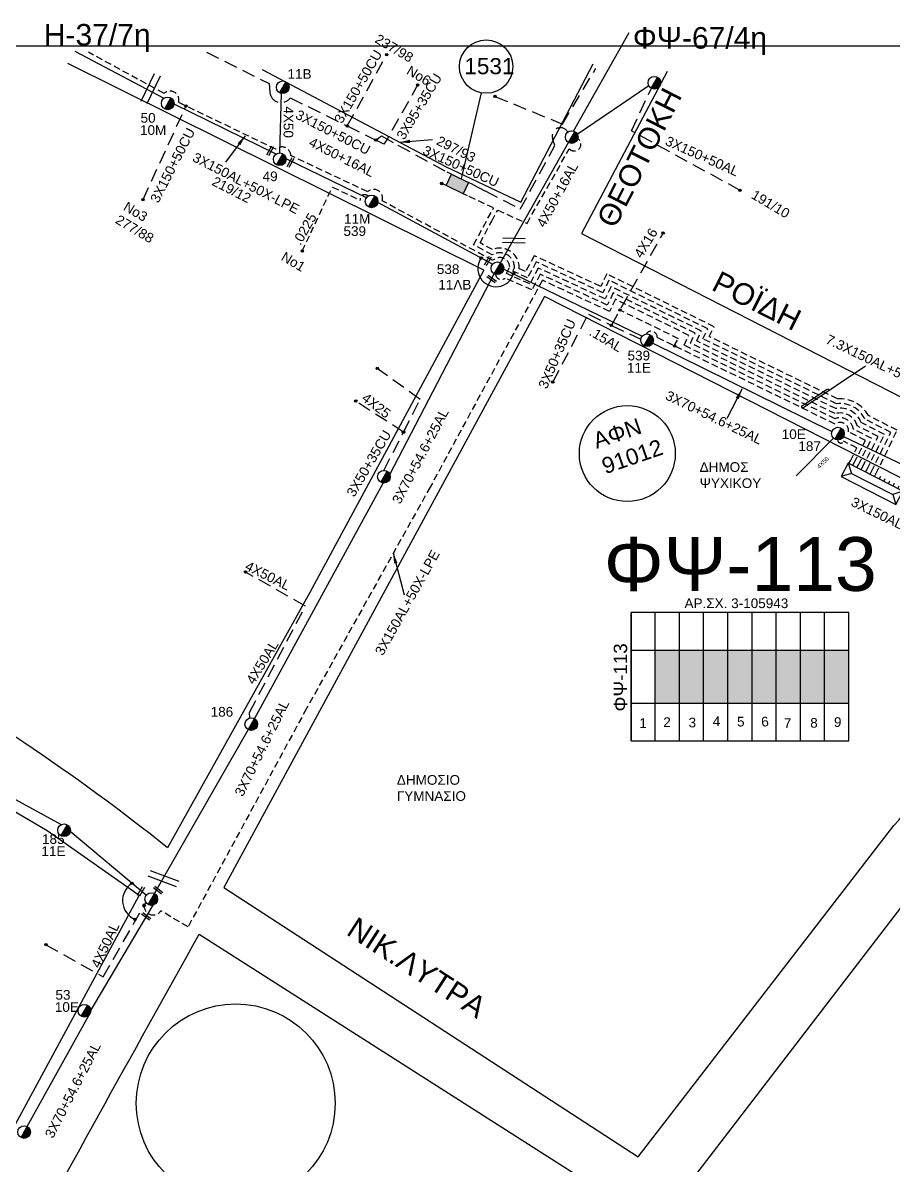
# Model space of a CAD drawing. Header units: millimetres. Extents: x 8791 to 11104, y 1833 to 2902.
# Drawn here: x 10486.3 to 10651.5, y 2670.2 to 2887.1 of the extents above; entities that cross this region are included whole.
import ezdxf
from ezdxf.enums import TextEntityAlignment as Align

# ---------------------------------------------------------------- set-up
doc = ezdxf.new("R2010")
doc.units = ezdxf.units.MM
doc.linetypes.add('DASHED', pattern=[19.05, 12.7, -6.35])
for name, color, linetype in [('Link Box 4 Διευθύνσεων', 7, 'Continuous'), ('Άγνωστα', 7, 'Continuous'), ('Ασφαλειοκιβώτια Χ.Τ 9 αναχωρήσεων', 7, 'Continuous'), ('Γέφυρες Εναερίου Δικτύου', 7, 'Continuous'), ('Γυμνά εναέρια ΧΤ (3Φ)   3x50+35CU', 7, 'Continuous'), ('Γυμνά εναέρια ΧΤ (3Φ)   4x50AL', 7, 'Continuous'), ('Γυμνά εναέρια ΧΤ και ΦΟΠ (3Φ)   4x50+16AL', 7, 'Continuous'), ('Εναέρια παροχή ΧΤ 4x16', 7, 'SYN_LINE'), ('Εναέρια παροχή ΧΤ 4x25', 7, 'SYN_LINE'), ('Επιγραφές - Σχήματα', 7, 'Continuous'), ('Καλώδια ΧΤ   3x150+50AL', 7, 'DASHED'), ('Καλώδια ΧΤ   3x150+50CU', 7, 'DASHED'), ('Καλώδια ΧΤ   3x150AL+50XLPE', 7, 'DASHED'), ('Καλώδια ΧΤ   3x95+35CU', 7, 'DASHED'), ('Μηχανική τομή', 7, 'Continuous'), ('Στύλος ΦΜ', 7, 'Continuous'), ('Στύλος ΦΜ @ 1', 7, 'Continuous'), ('Συνδέσεις', 7, 'Continuous'), ('Συνεστραμμένα ΧΤ   3x70+54.6+25AL', 7, 'SYN_LINE'), ('Τομή', 7, 'Continuous'), ('Υποσταθμός πόλεως', 7, 'Continuous'), ('Υπόβαθρο ΔΕΗ', 7, 'Continuous'), ('Υπόγεια Καλώδια Δικτύου ΧΤ   150AL', 7, 'DASHED'), ('Υπόγεια καλώδια Παροχών ΧΤ   .0225', 7, 'DASHED')]:
    doc.layers.add(name, color=color, linetype=linetype)
doc.styles.add('ar', font='ARIAL.TTF')
doc.styles.get("Standard").update_dxf_attribs({"font": 'ARIAL.TTF'})
doc.linetypes.add('SYN_LINE', pattern='A,0.5,-0.0001,["/\\/\\/\\/",Standard,S=0.1,R=0,X=0,Y=-0.05],-0.25', length=0.7501)
doc.dimstyles.new('ISO-25', dxfattribs={"dimtxt": 2.5, "dimasz": 2.5, "dimexe": 1.25, "dimexo": 0.625, "dimtad": 1, "dimtxsty": 'Standard', "dimcen": 2.5, "dimadec": 0, "dimazin": 0, "dimtfac": 1, "dimtmove": 0, "dimatfit": 3, "dimfxl": 1, "dimarcsym": 0})

# ---------------------------------------------------------------- blocks, each defined once
blk = doc.blocks.new('ΥΠΑΡΧΩΝ ΤΣΙΜΕΝΤΕΝΙΟΣ ΣΤΥΛΟΣ')
at = {"layer": 'Στύλος ΦΜ'}
blk.add_hatch(color=256, dxfattribs=at).paths.add_polyline_path([(-1.29, -2.28, 0.574793), (2.62, 0, 0.268822), (1.3, 2.27)])
blk.add_line((-1.29, -2.28), (1.3, 2.27), dxfattribs=at)
blk.add_circle((0, 0), 2.62, dxfattribs=at)
at = {"layer": 'Στύλος ΦΜ', "flags": 4}
for tag, p in [('ΑΡΙΘΜΟΣ', (-4.68, 8.05)), ('ΤΥΠΟΣ', (-4.91, 3.03))]:
    blk.add_attdef(tag, p, '', height=4, dxfattribs=at)
blk = doc.blocks.new('ΤΟΜΗ')
at = {"layer": 'Τομή', "ltscale": 40}
for p, q in [((-5.68, 0), (5.68, 0)), ((5.68, -2.33), (-5.68, -2.33))]:
    blk.add_line(p, q, dxfattribs=at)
blk = doc.blocks.new('ΜΗΧΑΝΙΚΗ ΤΟΜΗ')
at = {"layer": 'Μηχανική τομή', "ltscale": 40}
for p, q in [((-1.89, 0.78), (1.89, 0.78)), ((1.89, 0), (-1.89, 0))]:
    blk.add_line(p, q, dxfattribs=at)
blk = doc.blocks.new('_ΣΥΝΔΕΣΗ')
at = {"layer": 'Συνδέσεις', "linetype": 'SYN_LINE', "ltscale": 40}
blk.add_hatch(color=256, dxfattribs=at).paths.add_polyline_path([(0.5, -0.01, 1), (-0.5, -0.01, 1)])
at = {"layer": 'Συνδέσεις'}
blk.add_circle((0, -0.01), 0.5, dxfattribs=at)
blk = doc.blocks.new('ΥΠΟΣΤΑΘΜΟΣ ΠΟΛΕΩΣ 13 ΑΝΑΧΩΡΗΣΕΩΝ')
at = {"layer": 'Υποσταθμός πόλεως', "ltscale": 40}
for p, q in [((-11.12, -2.82), (-11.12, -4)), ((-9.53, -2.82), (-9.53, -4)), ((-7.77, -2.82), (-7.77, -4)), ((-5.99, -2.82), (-5.99, -4)), ((-4.14, -2.82), (-4.14, -4)), ((-2.3, -2.82), (-2.3, -4)), ((-0.43, -2.82), (-0.43, -4)), ((1.54, -2.82), (1.54, -4)), ((3.43, -2.82), (3.43, -4)), ((5.39, -2.82), (5.39, -4)), ((7.32, -2.82), (7.32, -4)), ((9.32, -2.82), (9.32, -4)), ((11.11, -2.82), (11.11, -4))]:
    blk.add_line(p, q, dxfattribs=at)
blk.add_lwpolyline([(-11.43, 2.82), (11.43, 2.82), (11.43, -2.82), (-11.43, -2.82)], close=True, dxfattribs=at)
for points in [[(-8.62, 0), (-11.43, 2.82)], [(-11.43, -2.82), (-8.62, 0)], [(-8.62, 0), (8.62, 0)], [(8.62, 0), (11.43, 2.82)], [(11.43, -2.82), (8.62, 0)]]:
    blk.add_lwpolyline(points, dxfattribs=at)
at = {"layer": 'Υποσταθμός πόλεως', "linetype": 'SYN_LINE', "ltscale": 40, "flags": 1}
for tag, p in [('ΜΕΤΑΣΧΗΜΑΤΙΣΜΟΣ', (12.22, 1.68)), ('ΙΣΧΥΣ', (12.2, -1.11)), ('ΑΡΙΘΜΟΣ', (12.32, -3.83))]:
    blk.add_attdef(tag, p, '', height=1.8, dxfattribs=at)
blk = doc.blocks.new('LINK BOX 4 ΑΝΑΧΩΡΗΣΕΩΝ')
at = {"layer": 'Link Box 4 Διευθύνσεων', "ltscale": 40}
blk.add_hatch(color=256, dxfattribs=at).paths.add_polyline_path([(-3.54, 0), (-3.54, -4.67), (3.54, -4.67), (3.54, 0)])
for p, q in [((-3.54, 0), (-5.33, 0)), ((5.33, 0), (3.54, 0)), ((-3.54, -4.67), (-5.33, -4.67)), ((5.33, -4.67), (3.54, -4.67))]:
    blk.add_line(p, q, dxfattribs=at)
blk.add_lwpolyline([(-3.54, -4.67), (-3.54, 0), (3.54, 0), (3.54, -4.67)], close=True, dxfattribs=at)
blk = doc.blocks.new('ΑΣΦΑΛΕΙΟΚΙΒΩΤΙΟ ΥΠΟΣΤΑΘΜΟΥ 9 ΑΝΑΧΩΡΗΣΕΩΝ')
at = {"layer": 'Ασφαλειοκιβώτια Χ.Τ 9 αναχωρήσεων', "ltscale": 40}
for p, q in [((-23.8, 40.36), (24.02, 40.36)), ((-9.72, 40.36), (-9.72, -40.64)), ((9.94, 40.36), (9.94, -40.64)), ((-23.8, 31.36), (24.02, 31.36)), ((-23.8, 22.36), (24.02, 22.36)), ((-23.8, 13.36), (24.02, 13.36)), ((-23.8, 4.36), (24.02, 4.36)), ((-23.8, -4.64), (24.02, -4.64)), ((-23.8, -13.64), (24.02, -13.64)), ((-23.8, -22.64), (24.02, -22.64)), ((-23.8, -31.64), (24.02, -31.64))]:
    blk.add_line(p, q, dxfattribs=at)
at = {"layer": 'Ασφαλειοκιβώτια Χ.Τ 9 αναχωρήσεων'}
blk.add_lwpolyline([(-23.8, -40.64), (24.02, -40.64), (24.02, 40.36), (-23.8, 40.36)], close=True, dxfattribs=at)
for s, rotation, p in [('1', 270, (-18.96, 37.31)), ('2', 270, (-18.6, 28.38)), ('3', 270, (-18.74, 18.97)), ('4', 270, (-18.26, 9.95)), ('5', 270, (-18.42, 0.93)), ('6', 274.9707, (-18.52, -8.21)), ('7', 270, (-19, -16.47)), ('8', 270, (-18.86, -26.29)), ('9', 266.863, (-18.5, -35))]:
    blk.add_text(s, height=3.6, rotation=rotation, dxfattribs=at).set_placement(p)
at = {"layer": 'Ασφαλειοκιβώτια Χ.Τ 9 αναχωρήσεων', "ltscale": 40}
for tag, height, p in [('ΟΝΟΜΑ', 5, (-0.16, 44.31)), ('ΚΕΙΜΕΝΟ 1', 2, (17.06, 35.59)), ('ΚΕΙΜΕΝΟ 2', 2, (17.06, 26.88)), ('ΚΕΙΜΕΝΟ 3', 2, (17.06, 17.69)), ('ΚΕΙΜΕΝΟ 4', 2, (17.06, 8.71)), ('ΚΕΙΜΕΝΟ 5', 2, (17.06, -0.13)), ('ΚΕΙΜΕΝΟ 6', 2, (17.06, -9.05)), ('ΚΕΙΜΕΝΟ 7', 2, (17.06, -18.13)), ('ΚΕΙΜΕΝΟ 8', 2, (17.06, -26.85)), ('ΚΕΙΜΕΝΟ 9', 2, (17.06, -35.99)), ('ΣΧ', 2, (-0.1, -42.64))]:
    blk.add_attdef(tag, text='', height=height, dxfattribs=at).set_placement(p, align=Align.MIDDLE_CENTER)

msp = doc.modelspace()

# ---------------------------------------------------------------- hatches: boundary and pattern name
at = {"layer": 'Επιγραφές - Σχήματα', "linetype": 'Continuous', "ltscale": 0.1}
h = msp.add_hatch(color=30, dxfattribs=at)
h.dxf.hatch_style = 1
h.paths.add_polyline_path([(10615.56, 2757.94), (10615.56, 2767.98), (10610.97, 2767.98), (10610.97, 2757.94)])
h = msp.add_hatch(color=27, dxfattribs=at)
h.dxf.hatch_style = 1
h.paths.add_polyline_path([(10620.16, 2757.94), (10620.16, 2767.98), (10615.56, 2767.98), (10615.56, 2757.94)])
h = msp.add_hatch(color=62, dxfattribs=at)
h.dxf.hatch_style = 1
h.paths.add_polyline_path([(10624.75, 2757.94), (10624.75, 2767.98), (10620.16, 2767.98), (10620.16, 2757.94)])
h = msp.add_hatch(color=2, dxfattribs=at)
h.dxf.hatch_style = 1
h.paths.add_polyline_path([(10629.35, 2757.94), (10629.35, 2767.98), (10624.75, 2767.98), (10624.75, 2757.94)])
h = msp.add_hatch(color=202, dxfattribs=at)
h.dxf.hatch_style = 1
h.paths.add_polyline_path([(10633.94, 2757.94), (10633.94, 2767.98), (10629.35, 2767.98), (10629.35, 2757.94)])
h = msp.add_hatch(color=85, dxfattribs=at)
h.dxf.hatch_style = 1
h.paths.add_polyline_path([(10638.53, 2757.94), (10638.53, 2767.98), (10633.94, 2767.98), (10633.94, 2757.94)])
at = {"layer": 'Καλώδια ΧΤ   3x150AL+50XLPE', "linetype": 'Continuous', "ltscale": 0.1}
h = msp.add_hatch(color=151, dxfattribs=at)
h.dxf.hatch_style = 1
h.paths.add_polyline_path([(10610.97, 2757.94), (10610.97, 2767.98), (10606.37, 2767.98), (10606.37, 2757.94)])
h = msp.add_hatch(color=1, dxfattribs=at)
h.dxf.hatch_style = 1
h.paths.add_polyline_path([(10643.13, 2757.94), (10643.13, 2767.98), (10638.53, 2767.98), (10638.53, 2757.94)])

# ---------------------------------------------------------------- linework, layer by layer
at = {"layer": 'Άγνωστα'}
msp.add_circle((10601.07, 2805.33), 9.11, dxfattribs=at)
at = {"layer": 'Γέφυρες Εναερίου Δικτύου', "color": 2, "linetype": 'DASHED', "ltscale": 0.2}
msp.add_lwpolyline([(10575.94, 2873.17), (10588.75, 2867.91), (10595.11, 2878.52)], dxfattribs=at)
at = {"layer": 'Γέφυρες Εναερίου Δικτύου', "color": 30, "linetype": 'SYN_LINE', "ltscale": 20}
msp.add_lwpolyline([(10591.56, 2866.01), (10605.14, 2875.24)], dxfattribs=at)
at = {"layer": 'Γυμνά εναέρια ΧΤ (3Φ)   3x50+35CU', "color": 85, "linetype": 'DASHED', "ltscale": 0.2}
msp.add_lwpolyline([(10586.93, 2818.9), (10593.67, 2831.81)], dxfattribs=at)
at = {"layer": 'Γυμνά εναέρια ΧΤ (3Φ)   3x50+35CU', "color": 2, "linetype": 'DASHED', "ltscale": 0.2}
msp.add_lwpolyline([(10554.82, 2802.13), (10558.58, 2809.37), (10561.72, 2815.62), (10553.58, 2821.49)], dxfattribs=at)
at = {"layer": 'Γυμνά εναέρια ΧΤ (3Φ)   4x50AL', "color": 85}
msp.add_lwpolyline([(10535.09, 2862.42), (10535.39, 2873.71)], dxfattribs=at)
at = {"layer": 'Γυμνά εναέρια ΧΤ (3Φ)   4x50AL', "color": 2, "linetype": 'DASHED', "ltscale": 0.2}
msp.add_lwpolyline([(10529.38, 2755.11), (10529.34, 2756.18), (10539.93, 2776.37), (10528.57, 2782.82)], dxfattribs=at)
at = {"layer": 'Γυμνά εναέρια ΧΤ (3Φ)   4x50AL', "color": 202, "linetype": 'DASHED', "ltscale": 0.2}
msp.add_lwpolyline([(10490.67, 2712.04), (10501.55, 2705.96), (10509.65, 2720.1)], dxfattribs=at)
at = {"layer": 'Γυμνά εναέρια ΧΤ και ΦΟΠ (3Φ)   4x50+16AL', "color": 6}
msp.add_line((10513.09, 2872.79), (10496.19, 2881.71), dxfattribs=at)
at = {"layer": 'Γυμνά εναέρια ΧΤ και ΦΟΠ (3Φ)   4x50+16AL', "color": 85}
for p, q in [((10534.38, 2862.21), (10515, 2871.67)), ((10551.55, 2853.92), (10536.26, 2861.31)), ((10575.47, 2841.3), (10553.71, 2853.03))]:
    msp.add_line(p, q, dxfattribs=at)
at = {"layer": 'Γυμνά εναέρια ΧΤ και ΦΟΠ (3Φ)   4x50+16AL', "color": 27}
for points in [[(10590.83, 2866.59), (10601.39, 2885.28)], [(10576.99, 2841.57), (10589.91, 2864.39)]]:
    msp.add_lwpolyline(points, dxfattribs=at)
at = {"layer": 'Εναέρια παροχή ΧΤ 4x16', "color": 85, "linetype": 'DASHED', "ltscale": 0.2}
msp.add_lwpolyline([(10598.04, 2829.67), (10607.87, 2847.21)], dxfattribs=at)
at = {"layer": 'Εναέρια παροχή ΧΤ 4x25', "color": 2, "linetype": 'DASHED', "ltscale": 0.2}
msp.add_lwpolyline([(10558.58, 2809.37), (10549.51, 2815.29)], dxfattribs=at)
at = {"layer": 'Επιγραφές - Σχήματα', "color": 0, "linetype": 'Continuous', "ltscale": 0.1}
msp.add_line((10573.3, 2873.84), (10569.49, 2857.52), dxfattribs=at)
at = {"layer": 'Επιγραφές - Σχήματα'}
msp.add_lwpolyline([(8808.32, 2882.76), (10848.36, 2882.76), (10848.36, 2881.87)], dxfattribs=at)
at = {"layer": 'Επιγραφές - Σχήματα', "ltscale": 40}
msp.add_lwpolyline([(10646.29, 2821.94), (10634.99, 2814.34), (10634.57, 2814.06), (10634.5, 2814.02), (10634.44, 2814.02), (10634.36, 2814.02), (10634.3, 2814.03), (10634.26, 2814.05), (10634.2, 2814.09), (10634.18, 2814.17), (10634.19, 2814.3), (10634.24, 2814.38), (10634.33, 2814.46), (10634.74, 2814.72), (10639.03, 2817.54), (10639.08, 2817.56), (10639.14, 2817.56), (10639.19, 2817.55), (10639.24, 2817.53), (10639.28, 2817.49), (10639.29, 2817.43), (10639.3, 2817.36), (10639.29, 2817.28), (10639.25, 2817.21)], dxfattribs=at)
at = {"layer": 'Επιγραφές - Σχήματα', "color": 0, "linetype": 'Continuous', "ltscale": 0.1}
msp.add_arc((10576.13, 2840.47), 3.46, 144.7531, 343.7607, dxfattribs=at)
at = {"layer": 'Επιγραφές - Σχήματα', "ltscale": 20}
msp.add_arc((10509.1, 2720.44), 3.88, 122.2012, 246.6746, dxfattribs=at)
at = {"layer": 'Καλώδια ΧΤ   3x150+50AL', "color": 30, "ltscale": 0.2}
msp.add_lwpolyline([(10622.49, 2855.32), (10601.85, 2866.6), (10605.63, 2874.71)], dxfattribs=at)
at = {"layer": 'Καλώδια ΧΤ   3x150+50CU', "color": 27, "ltscale": 0.2}
msp.add_lwpolyline([(10521.17, 2881.59), (10533.08, 2875.58), (10533.19, 2873.97, 0.704041), (10537.06, 2872.9), (10547.9, 2867.55), (10553.31, 2864.87), (10554.37, 2865.66), (10557.52, 2863.89), (10557.52, 2863.89), (10566.84, 2858.77), (10566.84, 2858.77)], format="xyb", dxfattribs=at)
for points in [[(10547.9, 2867.55), (10555.38, 2881.1)], [(10561.37, 2875.54), (10555.46, 2865.05), (10554.86, 2864.11), (10553.31, 2864.86)]]:
    msp.add_lwpolyline(points, dxfattribs=at)
at = {"layer": 'Καλώδια ΧΤ   3x150+50CU', "color": 62, "ltscale": 0.2}
msp.add_lwpolyline([(10509.1, 2853.57), (10517.26, 2871.33)], dxfattribs=at)
at = {"layer": 'Καλώδια ΧΤ   3x150+50CU', "color": 2, "ltscale": 0.2}
msp.add_lwpolyline([(10571.76, 2856.44), (10571.76, 2856.44), (10574.1, 2855.21), (10580.75, 2851.76), (10587.32, 2863.83), (10586.89, 2865.19, -0.917842), (10589.76, 2866.38)], format="xyb", dxfattribs=at)
at = {"layer": 'Καλώδια ΧΤ   3x150AL+50XLPE', "color": 62, "ltscale": 0.1}
msp.add_lwpolyline([(10646.59, 2802.35), (10649.91, 2808.97), (10645.47, 2811.24, 0.361019), (10640.68, 2813.86), (10614.24, 2826.72), (10615.15, 2828.6), (10598, 2837.03), (10596.85, 2834.7), (10584.17, 2840.57), (10582.54, 2837.56), (10579.12, 2839.09), (10578.14, 2839.53), (10578.73, 2840.82, 0.6377), (10575.51, 2842), (10554.53, 2853.32, 0.766352), (10551.77, 2855.05), (10537.17, 2861.91, 0.647714), (10534.34, 2863.12), (10515.85, 2872, 0.766352), (10513.1, 2873.73), (10498.75, 2881.54)], format="xyb", dxfattribs=at)
at = {"layer": 'Καλώδια ΧΤ   3x150AL+50XLPE', "color": 30, "ltscale": 0.1}
msp.add_lwpolyline([(10648.29, 2801.5), (10652.31, 2809.76), (10646.84, 2812.56, 0.298203), (10640.97, 2815.71), (10616.64, 2827.55), (10617.55, 2829.42), (10597.18, 2839.44), (10596.02, 2837.07), (10583.39, 2842.91), (10581.75, 2839.88), (10580.53, 2840.43, 0.553257), (10575.45, 2844.08), (10573.1, 2845.34), (10575.33, 2849.48), (10576.45, 2851.54), (10579.96, 2849.98), (10582.02, 2849.05), (10590.05, 2863.2, 1.118345), (10591.68, 2865.18)], format="xyb", dxfattribs=at)
at = {"layer": 'Καλώδια ΧΤ   3x150AL+50XLPE', "color": 27, "ltscale": 0.1}
msp.add_lwpolyline([(10647.43, 2801.92), (10651.11, 2809.36), (10646.17, 2811.89, 0.32508), (10640.81, 2814.79), (10615.44, 2827.14), (10616.35, 2829.01), (10597.59, 2838.24), (10596.44, 2835.88), (10583.78, 2841.74), (10582.14, 2838.72), (10579.48, 2839.91), (10579.34, 2839.98), (10579.64, 2840.63, 0.583275), (10575.43, 2843.07), (10571.89, 2844.98), (10575.66, 2851.97), (10570.74, 2854.29)], format="xyb", dxfattribs=at)
at = {"layer": 'Καλώδια ΧΤ   3x150AL+50XLPE', "color": 202, "ltscale": 0.1}
msp.add_lwpolyline([(10644.94, 2803.19), (10647.49, 2808.19), (10643.96, 2810, 0.49594), (10640.52, 2811.94), (10611.84, 2825.89), (10612.75, 2827.78), (10598.82, 2834.63), (10597.69, 2832.33), (10584.94, 2838.23), (10563.63, 2798.96), (10540.14, 2756.89), (10517.65, 2715.43), (10512.48, 2718.5, -0.778743), (10509.32, 2719.55)], format="xyb", dxfattribs=at)
at = {"layer": 'Καλώδια ΧΤ   3x150AL+50XLPE', "color": 2, "ltscale": 0.1}
msp.add_lwpolyline([(10645.75, 2802.78), (10648.7, 2808.58), (10644.74, 2810.6, 0.412605), (10640.57, 2812.91), (10613.04, 2826.31), (10613.95, 2828.19), (10598.41, 2835.83), (10597.27, 2833.52), (10584.55, 2839.4), (10582.93, 2836.4), (10577.9, 2838.65, -0.588647), (10576.04, 2839.38)], format="xyb", dxfattribs=at)
at = {"layer": 'Καλώδια ΧΤ   3x150AL+50XLPE', "color": 85, "ltscale": 0.1}
msp.add_lwpolyline([(10609.98, 2825.79), (10610.77, 2827.15), (10599.67, 2832.57)], dxfattribs=at)
msp.add_lwpolyline([(10644.14, 2803.6), (10646.28, 2807.8), (10643.07, 2809.44, 0.667266), (10640.55, 2810.92), (10606.75, 2827.37, 0.768408), (10604.64, 2828.05)], format="xyb", dxfattribs=at)
at = {"layer": 'Καλώδια ΧΤ   3x150AL+50XLPE', "color": 1, "ltscale": 0.1}
msp.add_lwpolyline([(10643.42, 2803.97), (10644.65, 2806.39), (10642.15, 2807.66, -0.814852), (10641.02, 2807.92)], format="xyb", dxfattribs=at)
at = {"layer": 'Καλώδια ΧΤ   3x150AL+50XLPE', "color": 0, "linetype": 'Continuous', "ltscale": 0.1}
msp.add_circle((10574.26, 2878.82), 5.07, dxfattribs=at)
at = {"layer": 'Συνδέσεις'}
msp.add_circle((10526.71, 2681.93), 18.88, dxfattribs=at)
at = {"layer": 'Συνεστραμμένα ΧΤ   3x70+54.6+25AL', "color": 1, "ltscale": 10}
msp.add_line((10640.21, 2808.26), (10633.15, 2801.13), dxfattribs=at)
at = {"layer": 'Συνεστραμμένα ΧΤ   3x70+54.6+25AL', "color": 85, "ltscale": 20}
for points in [[(10577.59, 2840.36), (10603.88, 2827.6)], [(10642.14, 2808.59), (10666.14, 2797.17)]]:
    msp.add_lwpolyline(points, dxfattribs=at)
at = {"layer": 'Συνεστραμμένα ΧΤ   3x70+54.6+25AL', "color": 2, "ltscale": 20}
for points in [[(10555.97, 2801.35), (10575.8, 2839.48)], [(10530.25, 2754.98), (10554.72, 2799.73)], [(10511.28, 2721.75), (10529.06, 2752.89)]]:
    msp.add_lwpolyline(points, dxfattribs=at)
at = {"layer": 'Συνεστραμμένα ΧΤ   3x70+54.6+25AL', "ltscale": 0.1}
msp.add_lwpolyline([(10605.9, 2826.31), (10639.93, 2809.51)], dxfattribs=at)
at = {"layer": 'Συνεστραμμένα ΧΤ   3x70+54.6+25AL', "color": 202, "ltscale": 20}
for points in [[(10475.33, 2744.81), (10493.57, 2734.86)], [(10495.29, 2733.6), (10509.74, 2721.45)], [(10499.17, 2699.59), (10511.01, 2719.55)], [(10487.13, 2677.5), (10498.79, 2698.64)]]:
    msp.add_lwpolyline(points, dxfattribs=at)
at = {"layer": 'Υπόβαθρο ΔΕΗ'}
for points in [[(10573.83, 2840.16), (10540.77, 2778.95), (10513.76, 2730.47, 0.039966), (10457.73, 2768.17, 0.040025), (10396.72, 2798.18, 0.014452), (10349.94, 2815.06, -0.37256), (10347.14, 2820.28, -0.000286), (10365.1, 2879.45, -2.682202)], [(10608.62, 2877.89), (10592.35, 2847.13), (10666.81, 2809.02, 0.503006), (10675.87, 2815.44), (10671.39, 2877.21)], [(10666.54, 2793.8), (10585.35, 2835.19), (10524.43, 2722.91), (10603.14, 2671.79), (10651.69, 2734.67, 0.108445), (10673.47, 2773.09, 0.369708), (10666.54, 2793.8, 6.010837)], [(10674.3, 2746.87), (10567.36, 2607.57, 0.384387), (10562.9, 2589.26, 0.018473), (10589.98, 2508.49, 0.000209), (10622.17, 2411.07, 0.270455), (10635.05, 2399.03), (10740.38, 2350.63), (10747.48, 2373.39, -0.162013), (10744.35, 2431.05, -0.000036), (10780.51, 2576.42, -0.011845), (10794.88, 2630.46, -0.003458), (10697.49, 2744.04, 0.524841), (10674.3, 2746.87, 0.851705)], [(10519.79, 2714.07), (10597.67, 2664.36), (10554.38, 2606.81, 0.308553), (10550.08, 2593.4), (10577.34, 2510.74), (10611.55, 2405.48), (10561.34, 2391.46, 0.055227), (10523.53, 2479.13, 0.044737), (10482.43, 2537.59, 0.079704), (10444.73, 2576, -0.006283), (10519.79, 2714.07, -1.104591)]]:
    msp.add_lwpolyline(points, format="xyb", dxfattribs=at)
for points in [[(10573.83, 2840.16), (10494.83, 2879.43)], [(10531.73, 2878.26), (10566.65, 2859.78), (10580.87, 2853.07), (10594.58, 2879.32)]]:
    msp.add_lwpolyline(points, dxfattribs=at)
msp.add_lwpolyline([(10508.34, 2721.38), (10490.91, 2733.67), (10474.81, 2743.13), (10449.14, 2700.66), (10404.88, 2626.97), (10400.19, 2618.81), (10413.63, 2603.78), (10432.32, 2588.18), (10437.45, 2590.12), (10480.11, 2669.32)], close=True, dxfattribs=at)
at = {"layer": 'Υπόγεια Καλώδια Δικτύου ΧΤ   150AL', "color": 85, "linetype": 'DASHED', "ltscale": 0.2}
msp.add_lwpolyline([(10593.67, 2831.81), (10598.04, 2829.67), (10603.63, 2827.03)], dxfattribs=at)
at = {"layer": 'Υπόγεια καλώδια Παροχών ΧΤ   .0225', "color": 85, "ltscale": 0.1}
msp.add_lwpolyline([(10539.34, 2843.81), (10545.06, 2855.94), (10550.35, 2853.46, -0.767023), (10551.84, 2854.21)], format="xyb", dxfattribs=at)

# ---------------------------------------------------------------- block references
at = {"layer": 'Link Box 4 Διευθύνσεων', "xscale": 0.5104822389464277, "yscale": 0.5104822389464277, "zscale": 0.5104822389464277, "rotation": 334.7134803163121}
msp.add_blockref('LINK BOX 4 ΑΝΑΧΩΡΗΣΕΩΝ', (10569.3, 2857.61), dxfattribs=at)
at = {"layer": 'Ασφαλειοκιβώτια Χ.Τ 9 αναχωρήσεων', "xscale": 0.5104822389464277, "yscale": 0.5104822389464277, "zscale": 0.5104822389464277, "rotation": 90}
msp.add_blockref('ΑΣΦΑΛΕΙΟΚΙΒΩΤΙΟ ΥΠΟΣΤΑΘΜΟΥ 9 ΑΝΑΧΩΡΗΣΕΩΝ', (10622.38, 2762.9), dxfattribs=at).add_auto_attribs({'ΟΝΟΜΑ': 'ΦΨ-113'})
at = {"layer": 'Μηχανική τομή'}
for p, xscale, yscale, zscale, rotation in [((10533.07, 2862.93), 0.5104822389464992, 0.5104822389464992, 0.5104822389464992, 240.2862752838867), ((10536.94, 2860.71), 0.5104822389464992, 0.5104822389464992, 0.5104822389464992, 240.2862752838867), ((10574.42, 2842), 0.5104822389464992, 0.5104822389464992, 0.5104822389464992, 240.2862752838867), ((10575.43, 2838.63), 0.5104822389463175, 0.5104822389463175, 0.5104822389463175, 144.379257686052), ((10508.55, 2722.29), 0.5104822389464992, 0.5104822389464992, 0.5104822389464992, 240.2862752838867), ((10512.09, 2722.56), 0.5104822389465699, 0.5104822389465699, 0.5104822389465699, 141.9193252697885), ((10509.8, 2717.6), 0.5104822389465699, 0.5104822389465699, 0.5104822389465699, 141.9193252697885)]:
    msp.add_blockref('ΜΗΧΑΝΙΚΗ ΤΟΜΗ', p, dxfattribs=dict(at, xscale=xscale, yscale=yscale, zscale=zscale, rotation=rotation))
at = {"layer": 'Στύλος ΦΜ @ 1', "ltscale": 40}
ref = msp.add_blockref('ΥΠΑΡΧΩΝ ΤΣΙΜΕΝΤΕΝΙΟΣ ΣΤΥΛΟΣ', (10535.64, 2874.89), dxfattribs=dict(at, xscale=0.4594340150515993, yscale=0.4594340150515993, zscale=0.4594340150515993))
ref.add_attrib('ΤΥΠΟΣ', '11B', (10536.54, 2876.5), dxfattribs={"layer": 'Στύλος ΦΜ', "height": 1.838, "flags": 4})
at = {"layer": 'Στύλος ΦΜ @ 1', "ltscale": 40, "xscale": 0.4594340150515993, "yscale": 0.4594340150515993, "zscale": 0.4594340150515993}
for p in [(10606.22, 2875.76), (10590.51, 2865.44), (10554.84, 2800.93), (10510.68, 2720.71)]:
    msp.add_blockref('ΥΠΑΡΧΩΝ ΤΣΙΜΕΝΤΕΝΙΟΣ ΣΤΥΛΟΣ', p, dxfattribs=at)
at = {"layer": 'Στύλος ΦΜ @ 1', "ltscale": 40}
ref = msp.add_blockref('ΥΠΑΡΧΩΝ ΤΣΙΜΕΝΤΕΝΙΟΣ ΣΤΥΛΟΣ', (10513.81, 2871.83), dxfattribs=dict(at, xscale=0.4594340150515993, yscale=0.4594340150515993, zscale=0.4594340150515993))
ref.add_attrib('ΤΥΠΟΣ', '10M', (10508.53, 2865.85), dxfattribs={"layer": 'Στύλος ΦΜ', "height": 1.838, "flags": 4})
ref.add_attrib('ΑΡΙΘΜΟΣ', '50', (10508.64, 2868.16), dxfattribs={"layer": 'Στύλος ΦΜ', "height": 1.838, "flags": 4})
ref = msp.add_blockref('ΥΠΑΡΧΩΝ ΤΣΙΜΕΝΤΕΝΙΟΣ ΣΤΥΛΟΣ', (10535.06, 2861.22), dxfattribs=dict(at, xscale=0.4594340150515993, yscale=0.4594340150515993, zscale=0.4594340150515993))
ref.add_attrib('ΤΥΠΟΣ', '49', (10531.81, 2857.06), dxfattribs={"layer": 'Στύλος ΦΜ', "height": 1.838, "flags": 4})
ref = msp.add_blockref('ΥΠΑΡΧΩΝ ΤΣΙΜΕΝΤΕΝΙΟΣ ΣΤΥΛΟΣ', (10552.52, 2853.22), dxfattribs=dict(at, xscale=0.4594340150515993, yscale=0.4594340150515993, zscale=0.4594340150515993))
ref.add_attrib('ΤΥΠΟΣ', '539', (10547.17, 2846.66), dxfattribs={"layer": 'Στύλος ΦΜ', "height": 1.838, "flags": 4})
ref.add_attrib('ΑΡΙΘΜΟΣ', '11M', (10547.28, 2848.97), dxfattribs={"layer": 'Στύλος ΦΜ', "height": 1.838, "flags": 4})
ref = msp.add_blockref('ΥΠΑΡΧΩΝ ΤΣΙΜΕΝΤΕΝΙΟΣ ΣΤΥΛΟΣ', (10576.39, 2840.53), dxfattribs=dict(at, xscale=0.4594340150515993, yscale=0.4594340150515993, zscale=0.4594340150515993))
ref.add_attrib('ΤΥΠΟΣ', '11ΛB', (10565.17, 2836.48), dxfattribs={"layer": 'Στύλος ΦΜ', "height": 1.838, "flags": 4})
ref.add_attrib('ΑΡΙΘΜΟΣ', '538', (10564.9, 2839.43), dxfattribs={"layer": 'Στύλος ΦΜ', "height": 1.838, "flags": 4})
ref = msp.add_blockref('ΥΠΑΡΧΩΝ ΤΣΙΜΕΝΤΕΝΙΟΣ ΣΤΥΛΟΣ', (10604.82, 2826.86), dxfattribs=dict(at, xscale=0.4594340150515993, yscale=0.4594340150515993, zscale=0.4594340150515993))
ref.add_attrib('ΤΥΠΟΣ', '11E', (10601, 2820.71), dxfattribs={"layer": 'Στύλος ΦΜ', "height": 1.838, "flags": 4})
ref.add_attrib('ΑΡΙΘΜΟΣ', '539', (10601.11, 2823.02), dxfattribs={"layer": 'Στύλος ΦΜ', "height": 1.838, "flags": 4})
ref = msp.add_blockref('ΥΠΑΡΧΩΝ ΤΣΙΜΕΝΤΕΝΙΟΣ ΣΤΥΛΟΣ', (10641.06, 2809.12), dxfattribs=dict(at, xscale=0.4594340150515993, yscale=0.4594340150515993, zscale=0.4594340150515993))
ref.add_attrib('ΤΥΠΟΣ', '10E', (10630.39, 2808.09), dxfattribs={"layer": 'Στύλος ΦΜ', "height": 1.838, "flags": 4})
ref.add_attrib('ΑΡΙΘΜΟΣ', '187', (10633.55, 2805.82), dxfattribs={"layer": 'Στύλος ΦΜ', "height": 1.838, "flags": 4})
ref = msp.add_blockref('ΥΠΑΡΧΩΝ ΤΣΙΜΕΝΤΕΝΙΟΣ ΣΤΥΛΟΣ', (10529.66, 2753.94), dxfattribs=dict(at, xscale=0.4594340150515993, yscale=0.4594340150515993, zscale=0.4594340150515993))
ref.add_attrib('ΤΥΠΟΣ', '186', (10521.95, 2755.37), dxfattribs={"layer": 'Στύλος ΦΜ', "height": 1.838, "flags": 4})
ref = msp.add_blockref('ΥΠΑΡΧΩΝ ΤΣΙΜΕΝΤΕΝΙΟΣ ΣΤΥΛΟΣ', (10494.1, 2733.78), dxfattribs=dict(at, xscale=0.4594340150515993, yscale=0.4594340150515993, zscale=0.4594340150515993))
ref.add_attrib('ΤΥΠΟΣ', '11E', (10489.81, 2728.89), dxfattribs={"layer": 'Στύλος ΦΜ', "height": 1.838, "flags": 4})
ref.add_attrib('ΑΡΙΘΜΟΣ', '185', (10489.92, 2731.2), dxfattribs={"layer": 'Στύλος ΦΜ', "height": 1.838, "flags": 4})
ref = msp.add_blockref('ΥΠΑΡΧΩΝ ΤΣΙΜΕΝΤΕΝΙΟΣ ΣΤΥΛΟΣ', (10497.97, 2699.51), dxfattribs=dict(at, xscale=0.4594340150515993, yscale=0.4594340150515993, zscale=0.4594340150515993))
ref.add_attrib('ΤΥΠΟΣ', '10E', (10492.36, 2699.3), dxfattribs={"layer": 'Στύλος ΦΜ', "height": 1.838, "flags": 4})
ref.add_attrib('ΑΡΙΘΜΟΣ', '53', (10492.47, 2701.61), dxfattribs={"layer": 'Στύλος ΦΜ', "height": 1.838, "flags": 4})
ref = msp.add_blockref('ΥΠΑΡΧΩΝ ΤΣΙΜΕΝΤΕΝΙΟΣ ΣΤΥΛΟΣ', (10486.53, 2676.46), dxfattribs=dict(at, xscale=0.4594340150515993, yscale=0.4594340150515993, zscale=0.4594340150515993))
ref.add_attrib('ΤΥΠΟΣ', '10E', (10479.39, 2678.51), dxfattribs={"layer": 'Στύλος ΦΜ', "height": 1.838, "flags": 4})
ref.add_attrib('ΑΡΙΘΜΟΣ', '308', (10479.5, 2680.82), dxfattribs={"layer": 'Στύλος ΦΜ', "height": 1.838, "flags": 4})
at = {"layer": 'Συνδέσεις', "xscale": 0.4594340150518314, "yscale": 0.4594340150518314, "zscale": 0.4594340150518314}
for p in [(10555.38, 2881.09), (10561.24, 2875.35), (10575.93, 2873.16), (10517.26, 2871.33), (10547.89, 2867.54), (10553.31, 2864.87), (10565.82, 2856.62), (10622.48, 2855.34), (10509.1, 2853.56), (10607.87, 2847.24), (10539.34, 2843.8), (10573.31, 2842.47), (10579.46, 2839.5), (10599.67, 2832.58), (10598.03, 2829.69), (10610.07, 2825.76), (10553.58, 2821.51), (10586.92, 2818.93), (10549.51, 2815.31), (10558.57, 2809.4), (10528.57, 2782.84), (10507.03, 2723.73), (10509.32, 2719.56), (10507.56, 2716.9), (10490.66, 2712.07)]:
    msp.add_blockref('_ΣΥΝΔΕΣΗ', p, dxfattribs=at)
at = {"layer": 'Τομή'}
for p, xscale, yscale, zscale, rotation in [((10511.09, 2874.39), 0.5104822389463658, 0.5104822389463658, 0.5104822389463658, 244.6590690237618), ((10579.55, 2846.25), 0.377607022710756, 0.377607022710756, 0.377607022710756, 358.3231938806717), ((10512.77, 2724.04), 0.5104822389463659, 0.5104822389463659, 0.5104822389463659, 159.6893861456693)]:
    msp.add_blockref('ΤΟΜΗ', p, dxfattribs=dict(at, xscale=xscale, yscale=yscale, zscale=zscale, rotation=rotation))
at = {"layer": 'Υποσταθμός πόλεως', "xscale": -0.5104822389464275, "yscale": 0.5104822389464276, "zscale": 0.5104822389464276, "rotation": 152.9246710817833}
msp.add_blockref('ΥΠΟΣΤΑΘΜΟΣ ΠΟΛΕΩΣ 13 ΑΝΑΧΩΡΗΣΕΩΝ', (10647.55, 2799.57), dxfattribs=at)

# ---------------------------------------------------------------- texts
at = {"layer": 'Γυμνά εναέρια ΧΤ (3Φ)   3x50+35CU', "ltscale": 20}
for rotation, p in [(66.5697, (10587.73, 2824.28)), (59.5127, (10551.99, 2803.46))]:
    msp.add_text('3X50+35CU', height=1.838, rotation=rotation, dxfattribs=at).set_placement(p, align=Align.MIDDLE)
at = {"layer": 'Γυμνά εναέρια ΧΤ (3Φ)   4x50AL', "ltscale": 20}
for rotation, p in [(333.4549, (10532.81, 2782.13)), (58.4903, (10531.75, 2765.7)), (64.8361, (10501.92, 2711.97))]:
    msp.add_text('4X50AL', height=1.838, rotation=rotation, dxfattribs=at).set_placement(p, align=Align.MIDDLE)
at = {"layer": 'Γυμνά εναέρια ΧΤ (3Φ)   4x50AL', "ltscale": 20, "insert": (10537.67, 2871.26), "char_height": 1.838, "width": 7.5996, "attachment_point": 1, "rotation": 269.5092, "style": 'ar'}
msp.add_mtext('4Χ50', dxfattribs=at)
at = {"layer": 'Γυμνά εναέρια ΧΤ και ΦΟΠ (3Φ)   4x50+16AL', "ltscale": 20}
for rotation, p in [(333.3249, (10546.86, 2861.63)), (61.3721, (10587.77, 2854.47))]:
    msp.add_text('4X50+16AL', height=1.838, rotation=rotation, dxfattribs=at).set_placement(p, align=Align.MIDDLE)
at = {"layer": 'Εναέρια παροχή ΧΤ 4x16', "ltscale": 20}
msp.add_text('4X16', height=1.838, rotation=58.4509, dxfattribs=at).set_placement((10604.58, 2845.33), align=Align.MIDDLE)
at = {"layer": 'Εναέρια παροχή ΧΤ 4x25', "ltscale": 20}
msp.add_text('4X25', height=1.838, rotation=322.5924, dxfattribs=at).set_placement((10553.41, 2814.45), align=Align.MIDDLE)
at = {"layer": 'Επιγραφές - Σχήματα', "ltscale": 20, "attachment_point": 1, "style": 'ar'}
for s, insert, char_height, width in [('Η-37/7η', (10490.26, 2886.91), 4.084, 19.788), ('ΦΨ-67/4η', (10602.12, 2886.32), 4.084, 19.788), ('ΦΨ-113', (10596.6, 2789.46), 10.21, 19.788), ('ΔΗΜΟΣΙΟ ΓΥΜΝΑΣΙΟ', (10557.3, 2744.27), 1.8377, 21.1668)]:
    msp.add_mtext(s, dxfattribs=dict(at, insert=insert, char_height=char_height, width=width))
for s, insert, char_height, width, rotation in [('237/98', (10553.9, 2885.11), 1.838, 7.5996, 329.364), ('Νο6', (10559.91, 2879.11), 1.838, 7.5996, 329.364), ('ΘΕΟΤΟΚΗ', (10595.09, 2849.72), 4.084, 19.788, 63.2539), ('297/93', (10565.48, 2865.75), 1.838, 7.5996, 333.1357), ('191/10', (10625.38, 2855.51), 1.838, 7.5996, 329.364), ('Νο3', (10506.13, 2853.27), 1.838, 7.5996, 329.364), ('277/88', (10504.63, 2850.79), 1.838, 7.5996, 329.364), ('Νο1', (10536.09, 2843.76), 1.838, 7.5996, 329.364), ('ΡΟΪΔΗ', (10618.66, 2840.16), 4.084, 19.788, 333.3173), ('ΝΙΚ.ΛΥΤΡΑ', (10549.71, 2717.53), 4.084, 19.788, 327.1024)]:
    msp.add_mtext(s, dxfattribs=dict(at, insert=insert, char_height=char_height, width=width, rotation=rotation))
at = {"layer": 'Επιγραφές - Σχήματα', "color": 0, "linetype": 'Continuous', "ltscale": 0.1, "insert": (10570.12, 2880.44), "char_height": 3.063, "width": 20.2833, "attachment_point": 1, "style": 'ar'}
msp.add_mtext('1531', dxfattribs=at)
at = {"layer": 'Επιγραφές - Σχήματα', "insert": (10594.22, 2809.11), "char_height": 3.063, "width": 161.0493, "attachment_point": 1, "rotation": 18.9876}
msp.add_mtext('ΑΦΝ\\P91012', dxfattribs=at)
at = {"layer": 'Επιγραφές - Σχήματα', "color": 1, "ltscale": 20, "insert": (10614.8, 2803.69), "char_height": 1.838, "width": 21.1668, "attachment_point": 1, "style": 'ar'}
msp.add_mtext('ΔΗΜΟΣ\\PΨΥΧΙΚΟΥ', dxfattribs=at)
at = {"layer": 'Καλώδια ΧΤ   3x150+50AL', "ltscale": 0.2}
msp.add_text('3X150+50AL', height=1.838, rotation=335.9265, dxfattribs=at).set_placement((10615.29, 2861.81), align=Align.MIDDLE)
at = {"layer": 'Καλώδια ΧΤ   3x150+50CU', "ltscale": 0.2}
for s, height, rotation, p in [('3X150+50CU', 1.838, 60.1116, (10549.95, 2875.04)), ('3X150+50CU', 1.838, 332.7697, (10545.18, 2866.35)), ('3X150+50CU', 1.838, 62.8717, (10514.72, 2860.08)), ('3X150+50CU', 1.838, 335.7277, (10569.47, 2859.91)), ('3X150AL+50X-LPE', 1.8377, 332.7697, (10528.67, 2856.68)), ('219/12', 1.838, 332.7697, (10525.94, 2855.47))]:
    msp.add_text(s, height=height, rotation=rotation, dxfattribs=at).set_placement(p, align=Align.MIDDLE)
at = {"layer": 'Καλώδια ΧΤ   3x150AL+50XLPE', "color": 0, "linetype": 'Continuous', "ltscale": 0.1, "insert": (10636.99, 2802.96), "char_height": 0.817, "width": 23.4089, "attachment_point": 1, "rotation": 45.2797, "style": 'ar'}
msp.add_mtext('4X50', dxfattribs=at)
at = {"layer": 'Καλώδια ΧΤ   3x150AL+50XLPE', "color": 0, "linetype": 'Continuous', "ltscale": 0.1, "insert": (10611.93, 2777.82), "char_height": 1.8377, "width": 19.3449, "attachment_point": 1, "style": 'ar'}
msp.add_mtext('ΑΡ.ΣΧ. 3-105943', dxfattribs=at)
at = {"layer": 'Καλώδια ΧΤ   3x95+35CU', "ltscale": 0.2}
msp.add_text('3X95+35CU', height=1.838, rotation=58.8187, dxfattribs=at).set_placement((10561.54, 2871.25), align=Align.MIDDLE)
at = {"layer": 'Συνεστραμμένα ΧΤ   3x70+54.6+25AL', "ltscale": 20}
for s, rotation, p in [('7.3X150AL+50X-LPE', 334.189, (10649.99, 2821.88)), ('3X70+54.6+25AL', 334.189, (10617.53, 2812.19)), ('3X70+54.6+25AL', 62.28, (10561.77, 2804.86)), ('3X150AL+50X-LPE', 334.189, (10653.82, 2791.47)), ('3X150AL+50X-LPE', 60.8347, (10559.28, 2777.02)), ('3X70+54.6+25AL', 63.5903, (10531.67, 2749.4)), ('3X70+54.6+25AL', 62.6917, (10495.77, 2684.44))]:
    msp.add_text(s, height=1.8377, rotation=rotation, dxfattribs=at).set_placement(p, align=Align.MIDDLE)
at = {"layer": 'Υπόγεια Καλώδια Δικτύου ΧΤ   150AL', "ltscale": 20, "insert": (10594.6, 2829.51), "char_height": 1.838, "width": 7.5996, "attachment_point": 1, "rotation": 329.364, "style": 'ar'}
msp.add_mtext('.15AL', dxfattribs=at)
at = {"layer": 'Υπόγεια καλώδια Παροχών ΧΤ   .0225', "ltscale": 0.2}
msp.add_text('.0225', height=1.838, rotation=60.3001, dxfattribs=at).set_placement((10539.78, 2847.97), align=Align.MIDDLE)

# ---------------------------------------------------------------- leaders
at = {"layer": 'Επιγραφές - Σχήματα', "ltscale": 40}
for points in [[(10528.52, 2865.7), (10524.78, 2860.65)], [(10557.82, 2864.45), (10564.09, 2864.97)], [(10622.87, 2817.6), (10619.95, 2811.99)], [(10556.58, 2786.47), (10558.71, 2778.53)]]:
    msp.add_leader(points, dimstyle='ISO-25', override={"dimasz": 2, "dimtad": 0}, dxfattribs=at)

doc.saveas('drawing.dxf')
